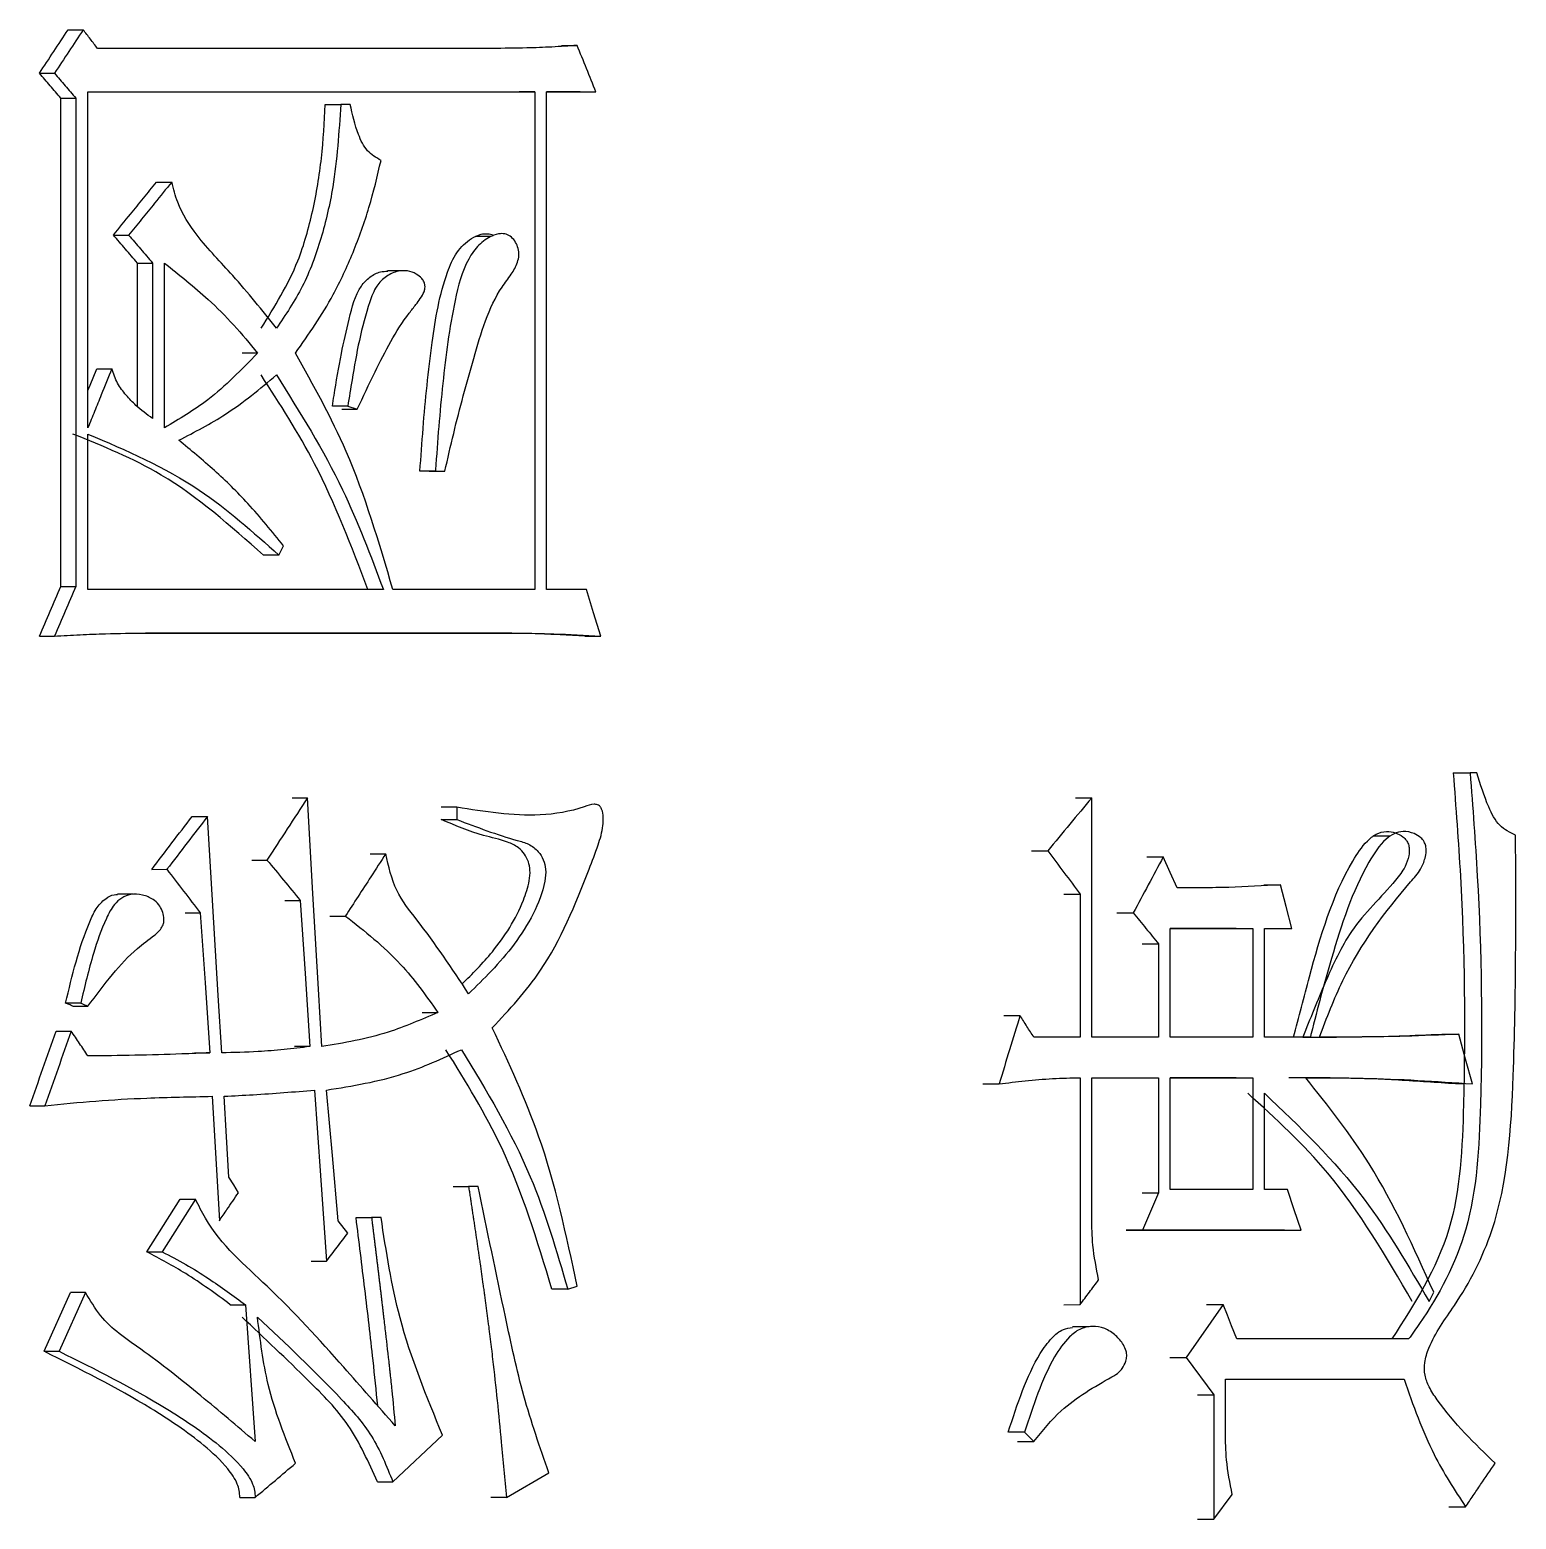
# Model space of a CAD drawing. Header units: millimetres. Extents: x 2180 to 4616, y 795 to 2518.
# Drawn here: x 3027.11 to 3032.28, y 1021.14 to 1026.32 of the extents above; entities that cross this region are included whole.
import ezdxf

# ---------------------------------------------------------------- set-up
doc = ezdxf.new("R2010")
doc.units = ezdxf.units.MM

msp = doc.modelspace()

# ---------------------------------------------------------------- linework, layer by layer
at = {"color": 7, "linetype": 'Continuous', "lineweight": 25}
for p, q in [((3027.2384, 1026.3245), (3027.2909, 1026.3245)), ((3028.714, 1026.2596), (3027.3409, 1026.2596)), ((3028.9546, 1026.2704), (3029.0093, 1026.2704)), ((3027.1385, 1026.1731), (3027.1909, 1026.1731)), ((3027.2134, 1026.0865), (3027.2659, 1026.0865)), ((3027.2134, 1024.3882), (3027.2134, 1026.0865)), ((3027.2659, 1026.0865), (3027.2659, 1024.3882)), ((3027.3076, 1026.1082), (3028.8618, 1026.1082)), ((3027.3076, 1024.9399), (3027.3076, 1026.1082)), ((3028.8618, 1026.1082), (3028.8072, 1026.1082)), ((3028.8618, 1026.1082), (3028.8618, 1024.3774)), ((3028.9028, 1026.1082), (3029.0748, 1026.1082)), ((3028.9028, 1024.3774), (3028.9028, 1026.1082)), ((3029.02, 1026.1082), (3028.9028, 1026.1082)), ((3029.02, 1026.1082), (3029.0748, 1026.1082)), ((3028.1331, 1026.0649), (3028.1868, 1026.0649)), ((3028.2198, 1026.0649), (3028.1868, 1026.0649)), ((3027.546, 1025.7948), (3027.5989, 1025.7948)), ((3027.3963, 1025.6106), (3027.4491, 1025.6106)), ((3028.7102, 1025.6058), (3028.6555, 1025.6057)), ((3027.4794, 1025.014), (3027.4794, 1025.5132)), ((3027.5322, 1025.5132), (3027.5322, 1024.9724)), ((3027.5738, 1024.94), (3027.5738, 1025.5132)), ((3028.4045, 1025.4864), (3028.3502, 1025.4864)), ((3028.2115, 1025.0157), (3028.1578, 1025.0157)), ((3028.2115, 1025.0156), (3028.2446, 1025.0048)), ((3027.3076, 1024.3774), (3027.3076, 1024.9183)), ((3028.5167, 1024.7885), (3028.4626, 1024.7885)), ((3028.4951, 1024.7885), (3028.5493, 1024.7885)), ((3028.5167, 1024.7885), (3028.5493, 1024.7885)), ((3027.9718, 1024.4964), (3027.9184, 1024.4964)), ((3027.9718, 1024.4964), (3027.9884, 1024.5289)), ((3027.2134, 1024.3882), (3027.2659, 1024.3882)), ((3028.3353, 1024.3774), (3027.3076, 1024.3774)), ((3028.8618, 1024.3774), (3028.3683, 1024.3774)), ((3029.0421, 1024.3774), (3028.9028, 1024.3774)), ((3028.7006, 1024.226), (3027.5072, 1024.226)), ((3027.5073, 1024.226), (3028.7551, 1024.226)), ((3028.7007, 1024.226), (3028.7551, 1024.226)), ((3027.1385, 1024.2151), (3027.1909, 1024.2151)), ((3029.0364, 1024.2152), (3029.0912, 1024.2152)), ((3032.0574, 1023.7392), (3032.1159, 1023.7392)), ((3032.1396, 1023.7392), (3032.1159, 1023.7392)), ((3028.0176, 1023.6527), (3028.0711, 1023.6527)), ((3030.7426, 1023.6527), (3030.7995, 1023.6527)), ((3030.7995, 1022.8197), (3030.7995, 1023.6527)), ((3028.5907, 1023.6202), (3028.5365, 1023.6202)), ((3028.5907, 1023.6202), (3028.5907, 1023.5771)), ((3027.6701, 1023.5877), (3027.7232, 1023.5877)), ((3028.5364, 1023.5772), (3028.5907, 1023.5772)), ((3031.8365, 1023.5188), (3031.778, 1023.5188)), ((3028.2897, 1023.458), (3028.3437, 1023.458)), ((3030.5899, 1023.4688), (3030.6466, 1023.4688)), ((3030.9911, 1023.4471), (3031.0483, 1023.4471)), ((3027.5292, 1023.4038), (3027.5821, 1023.4039)), ((3027.8771, 1023.4363), (3027.9304, 1023.4363)), ((3031.3985, 1023.3498), (3031.4561, 1023.3498)), ((3027.4637, 1023.3176), (3027.4105, 1023.3176)), ((3027.9928, 1023.2957), (3028.0463, 1023.2957)), ((3030.7593, 1023.3173), (3030.7593, 1022.8197)), ((3027.6453, 1023.2524), (3027.6983, 1023.2524)), ((3028.1495, 1023.2415), (3028.2033, 1023.2415)), ((3030.887, 1023.2524), (3030.944, 1023.2524)), ((3031.0723, 1022.8197), (3031.0723, 1023.1983)), ((3031.0723, 1023.1983), (3031.3603, 1023.1983)), ((3031.3025, 1023.1983), (3031.0723, 1023.1983)), ((3031.3028, 1023.1983), (3031.3603, 1023.1983)), ((3031.3603, 1023.1983), (3031.3603, 1022.8197)), ((3031.4003, 1023.1983), (3031.496, 1023.1983)), ((3031.4003, 1022.8197), (3031.4003, 1023.1983)), ((3031.4383, 1023.1983), (3031.496, 1023.1983)), ((3030.9751, 1023.1443), (3031.0322, 1023.1443)), ((3031.0322, 1023.1443), (3031.0322, 1022.8197)), ((3027.2826, 1022.9387), (3027.23, 1022.9387)), ((3027.2551, 1022.9279), (3027.3077, 1022.9279)), ((3028.4708, 1022.9063), (3028.5248, 1022.9063)), ((3030.4934, 1022.8955), (3030.5499, 1022.8955)), ((3027.1968, 1022.8413), (3027.2493, 1022.8413)), ((3032.0179, 1022.8306), (3032.0763, 1022.8306)), ((3028.0794, 1022.7873), (3028.0258, 1022.7873)), ((3030.7593, 1022.8197), (3030.5983, 1022.8197)), ((3031.0322, 1022.8197), (3030.7995, 1022.8197)), ((3031.3603, 1022.8197), (3031.0723, 1022.8197)), ((3031.5598, 1022.8197), (3031.4003, 1022.8197)), ((3027.6784, 1022.7656), (3027.7315, 1022.7656)), ((3030.7593, 1022.6791), (3030.7593, 1021.8895)), ((3030.7995, 1022.6791), (3031.0322, 1022.6791)), ((3030.7995, 1022.1923), (3030.7995, 1022.6791)), ((3030.9751, 1022.6791), (3031.0322, 1022.6791)), ((3031.0322, 1022.6791), (3031.0322, 1022.2789)), ((3031.0723, 1022.2897), (3031.0723, 1022.6791)), ((3031.0723, 1022.6791), (3031.3603, 1022.6791)), ((3031.3025, 1022.6791), (3031.0723, 1022.6791)), ((3031.3028, 1022.6791), (3031.3603, 1022.6791)), ((3031.3603, 1022.6791), (3031.3603, 1022.2897)), ((3030.4209, 1022.6575), (3030.4774, 1022.6575)), ((3031.4003, 1022.2897), (3031.4003, 1022.6249)), ((3032.092, 1022.6575), (3032.0653, 1022.6575)), ((3027.1052, 1022.5817), (3027.1576, 1022.5817)), ((3027.5126, 1022.0733), (3027.6284, 1022.2568)), ((3027.6815, 1022.2568), (3027.5655, 1022.0733)), ((3027.6284, 1022.2568), (3027.6815, 1022.2568)), ((3028.5776, 1022.3005), (3028.6318, 1022.3005)), ((3028.6646, 1022.3005), (3028.6318, 1022.3005)), ((3031.3603, 1022.2897), (3031.0723, 1022.2897)), ((3031.4801, 1022.2897), (3031.4003, 1022.2897)), ((3028.2116, 1022.1382), (3028.1785, 1022.1815)), ((3028.2403, 1022.1923), (3028.2941, 1022.1923)), ((3028.3271, 1022.1923), (3028.2941, 1022.1923)), ((3031.4699, 1022.1491), (3030.9188, 1022.1491)), ((3030.919, 1022.1491), (3030.9761, 1022.1491)), ((3030.9761, 1022.1491), (3031.5279, 1022.1491)), ((3031.4702, 1022.1491), (3031.5279, 1022.1491)), ((3027.5126, 1022.0733), (3027.5655, 1022.0733)), ((3028.0836, 1022.0409), (3028.1372, 1022.0409)), ((3028.9765, 1021.9435), (3028.9218, 1021.9435)), ((3028.9765, 1021.9435), (3029.0093, 1021.9543)), ((3027.1552, 1021.7272), (3027.2465, 1021.9322)), ((3027.2991, 1021.9322), (3027.2076, 1021.7272)), ((3027.2991, 1021.9322), (3027.2465, 1021.9322)), ((3027.8026, 1021.8894), (3027.8559, 1021.8894)), ((3027.8559, 1021.8894), (3027.889, 1021.4137)), ((3030.7024, 1021.8894), (3030.7593, 1021.8895)), ((3031.2564, 1021.8895), (3031.1284, 1021.7056)), ((3031.199, 1021.8895), (3031.2564, 1021.8895)), ((3030.7898, 1021.8127), (3030.7326, 1021.8127)), ((3031.9019, 1021.7705), (3031.3044, 1021.7705)), ((3027.1552, 1021.7272), (3027.2076, 1021.7272)), ((3031.0711, 1021.7056), (3031.1284, 1021.7056)), ((3031.1284, 1021.7056), (3031.2245, 1021.5758)), ((3031.2644, 1021.6298), (3031.886, 1021.6298)), ((3031.2644, 1021.4459), (3031.2644, 1021.6298)), ((3031.2644, 1021.6298), (3031.8274, 1021.6298)), ((3031.8275, 1021.6298), (3031.886, 1021.6298)), ((3031.1671, 1021.5758), (3031.2245, 1021.5758)), ((3031.2245, 1021.5758), (3031.2245, 1021.1431)), ((3028.3683, 1021.2728), (3028.5413, 1021.4351)), ((3030.5661, 1021.4459), (3030.5095, 1021.4459)), ((3030.5661, 1021.4459), (3030.5983, 1021.4135)), ((3030.5415, 1021.4135), (3030.5983, 1021.4135)), ((3028.7633, 1021.2188), (3028.9104, 1021.3049)), ((3027.8357, 1021.2188), (3027.889, 1021.2188)), ((3028.7633, 1021.2188), (3028.7089, 1021.2188)), ((3031.2245, 1021.1431), (3031.2884, 1021.2296)), ((3032.0416, 1021.1863), (3032.1001, 1021.1863))]:
    msp.add_line(p, q, dxfattribs=at)
at = {"color": 7, "linetype": 'Continuous', "lineweight": 25, "flags": 128}
for points in [[(3028.714, 1026.2596), (3028.6868, 1026.2596), (3028.6597, 1026.2596)], [(3027.4794, 1025.5132), (3027.5058, 1025.5132), (3027.5322, 1025.5132)], [(3027.8973, 1025.1996), (3027.8826, 1025.1996), (3027.868, 1025.1996), (3027.8439, 1025.1996)], [(3027.3076, 1025.0698), (3027.3151, 1025.0883), (3027.3382, 1025.1454)], [(3027.3382, 1025.1454), (3027.3645, 1025.1454), (3027.3909, 1025.1454)], [(3028.1908, 1025.0048), (3028.213, 1025.0048), (3028.2288, 1025.0048), (3028.2446, 1025.0048)], [(3029.0912, 1024.2152), (3029.0666, 1024.2963), (3029.0421, 1024.3774)], [(3028.1207, 1022.7873), (3028.1093, 1022.9868), (3028.0902, 1023.3197), (3028.0711, 1023.6527)], [(3027.773, 1022.7656), (3027.7609, 1022.9651), (3027.7421, 1023.2764), (3027.7232, 1023.5877)], [(3031.0964, 1023.339), (3031.0723, 1023.3931), (3031.0483, 1023.4471)], [(3031.496, 1023.1983), (3031.4761, 1023.2741), (3031.4561, 1023.3498)], [(3028.0463, 1023.2957), (3028.0628, 1023.0415), (3028.0794, 1022.7873)], [(3030.7024, 1023.3173), (3030.7307, 1023.3173), (3030.7593, 1023.3173)], [(3027.6983, 1023.2524), (3027.7149, 1023.009), (3027.7315, 1022.7656)], [(3032.1238, 1022.6575), (3032.1, 1022.744), (3032.0763, 1022.8306)], [(3027.7398, 1022.6142), (3027.7523, 1022.3978), (3027.7647, 1022.1815)], [(3027.7979, 1022.3329), (3027.7896, 1022.4736), (3027.7813, 1022.6142)], [(3028.0959, 1022.6358), (3028.1166, 1022.3384), (3028.1372, 1022.0409)], [(3028.1785, 1022.1815), (3028.1579, 1022.4087), (3028.1372, 1022.6358)], [(3027.831, 1022.2789), (3027.8145, 1022.3059), (3027.7979, 1022.3329)], [(3030.9751, 1022.2789), (3030.9892, 1022.2789), (3031.0035, 1022.2789), (3031.0322, 1022.2789)], [(3031.5279, 1022.1491), (3031.504, 1022.2194), (3031.4801, 1022.2897)], [(3031.3044, 1021.7705), (3031.2863, 1021.8153), (3031.2714, 1021.8524), (3031.2564, 1021.8895)], [(3031.9732, 1021.9003), (3031.9811, 1021.9165), (3031.9891, 1021.9327)], [(3028.3144, 1021.2728), (3028.328, 1021.2728), (3028.3416, 1021.2728), (3028.3683, 1021.2728)], [(3031.1671, 1021.1431), (3031.1812, 1021.1431), (3031.1956, 1021.1431), (3031.2245, 1021.1431)]]:
    msp.add_lwpolyline(points, dxfattribs=at)
at = {"color": 7, "linetype": 'Continuous', "lineweight": 25}
for points, knots in [([(3027.1385, 1026.1731), (3027.1552, 1026.1983), (3027.1885, 1026.2488), (3027.2217, 1026.2993), (3027.2384, 1026.3245)], [0, 0, 0, 0, 0.5, 1, 1, 1, 1]), ([(3027.2909, 1026.3245), (3027.2743, 1026.2993), (3027.2409, 1026.2488), (3027.2076, 1026.1983), (3027.1909, 1026.1731)], [0, 0, 0, 0, 0.499999, 1, 1, 1, 1]), ([(3027.3409, 1026.2596), (3027.3326, 1026.2704), (3027.3159, 1026.2921), (3027.2993, 1026.3137), (3027.2909, 1026.3245)], [0, 0, 0, 0, 0.499999, 1, 1, 1, 1]), ([(3029.0093, 1026.2704), (3028.9801, 1026.2683), (3028.9218, 1026.264), (3028.8233, 1026.2606), (3028.754, 1026.26), (3028.714, 1026.2596)], [0, 0, 0, 0, 0.297192, 0.594407, 1, 1, 1, 1]), ([(3029.0748, 1026.1082), (3029.0639, 1026.1352), (3029.0421, 1026.1893), (3029.0202, 1026.2434), (3029.0093, 1026.2704)], [0, 0, 0, 0, 0.499999, 1, 1, 1, 1]), ([(3027.2134, 1026.0865), (3027.2009, 1026.101), (3027.176, 1026.1298), (3027.151, 1026.1587), (3027.1385, 1026.1731)], [0, 0, 0, 0, 0.5, 1, 1, 1, 1]), ([(3027.1909, 1026.1731), (3027.2034, 1026.1587), (3027.2284, 1026.1298), (3027.2534, 1026.101), (3027.2659, 1026.0865)], [0, 0, 0, 0, 0.499996, 1, 1, 1, 1]), ([(3027.91, 1025.286), (3027.9571, 1025.3615), (3028.0354, 1025.4871), (3028.0924, 1025.6953), (3028.1234, 1025.8781), (3028.1298, 1026.0026), (3028.1331, 1026.0649)], [0, 0, 0, 0, 0.333423, 0.554109, 0.77666, 1, 1, 1, 1]), ([(3028.1868, 1026.0649), (3028.1807, 1025.9686), (3028.1707, 1025.8104), (3028.1215, 1025.5981), (3028.0593, 1025.4285), (3027.9952, 1025.3332), (3027.9634, 1025.286)], [0, 0, 0, 0, 0.344394, 0.565966, 0.784996, 1, 1, 1, 1]), ([(3028.3271, 1025.8702), (3028.3103, 1025.8799), (3028.276, 1025.8996), (3028.2406, 1025.9727), (3028.2278, 1026.0297), (3028.2198, 1026.0649)], [0, 0, 0, 0, 0.267237, 0.548075, 1, 1, 1, 1]), ([(3028.0296, 1025.1995), (3028.0757, 1025.2656), (3028.1519, 1025.375), (3028.2318, 1025.5497), (3028.2884, 1025.7058), (3028.3142, 1025.8153), (3028.3271, 1025.8702)], [0, 0, 0, 0, 0.334937, 0.554746, 0.776585, 1, 1, 1, 1]), ([(3027.3963, 1025.6106), (3027.4161, 1025.6349), (3027.4509, 1025.6777), (3027.5008, 1025.7391), (3027.5309, 1025.7761), (3027.5459, 1025.7946)], [0, 0, 0, 0, 0.396447, 0.698224, 1, 1, 1, 1]), ([(3027.5988, 1025.7946), (3027.5791, 1025.7703), (3027.5442, 1025.7275), (3027.4943, 1025.6661), (3027.4642, 1025.6291), (3027.4491, 1025.6106)], [0, 0, 0, 0, 0.3962, 0.6981, 1, 1, 1, 1]), ([(3027.9634, 1025.286), (3027.9137, 1025.3484), (3027.8245, 1025.4601), (3027.6962, 1025.5901), (3027.6229, 1025.7028), (3027.6051, 1025.771), (3027.599, 1025.7946)], [0, 0, 0, 0, 0.381447, 0.683524, 0.890528, 1, 1, 1, 1]), ([(3027.4794, 1025.5132), (3027.4655, 1025.5294), (3027.4379, 1025.5619), (3027.4102, 1025.5944), (3027.3963, 1025.6106)], [0, 0, 0, 0, 0.499999, 1, 1, 1, 1]), ([(3027.4491, 1025.6106), (3027.463, 1025.5944), (3027.4907, 1025.5619), (3027.5184, 1025.5295), (3027.5322, 1025.5132)], [0, 0, 0, 0, 0.499998, 1, 1, 1, 1]), ([(3028.4625, 1024.7885), (3028.466, 1024.8384), (3028.4764, 1024.9882), (3028.4997, 1025.2208), (3028.5347, 1025.4288), (3028.5872, 1025.5524), (3028.6318, 1025.5949), (3028.6708, 1025.6138), (3028.6965, 1025.6161), (3028.7117, 1025.6133), (3028.7173, 1025.6087), (3028.7177, 1025.6084)], [0, 0, 0, 0, 0.157448, 0.472478, 0.737753, 0.819135, 0.901513, 0.945418, 0.974425, 0.998143, 1, 1, 1, 1]), ([(3028.5493, 1024.7885), (3028.5593, 1024.8327), (3028.5892, 1024.9651), (3028.6482, 1025.1803), (3028.7065, 1025.3773), (3028.7791, 1025.471), (3028.8009, 1025.5074), (3028.8078, 1025.5395), (3028.8052, 1025.5639), (3028.7961, 1025.5861), (3028.7815, 1025.6038), (3028.7628, 1025.6144), (3028.7388, 1025.6165), (3028.7053, 1025.6061), (3028.6652, 1025.5777), (3028.6135, 1025.5048), (3028.5714, 1025.3377), (3028.5393, 1025.0919), (3028.5233, 1024.8923), (3028.5168, 1024.7902), (3028.5167, 1024.7885)], [0, 0, 0, 0, 0.07376, 0.221291, 0.369161, 0.400761, 0.427212, 0.440277, 0.453391, 0.466052, 0.479506, 0.492813, 0.505075, 0.525102, 0.558597, 0.593335, 0.676611, 0.83455, 0.997228, 1, 1, 1, 1]), ([(3027.5738, 1025.5132), (3027.6252, 1025.472), (3027.7087, 1025.4051), (3027.8163, 1025.2991), (3027.8702, 1025.2328), (3027.8973, 1025.1996)], [0, 0, 0, 0, 0.443463, 0.720804, 1, 1, 1, 1]), ([(3028.1578, 1025.0156), (3028.1597, 1025.0278), (3028.1696, 1025.0887), (3028.1859, 1025.191), (3028.2164, 1025.3172), (3028.2402, 1025.417), (3028.2874, 1025.4661), (3028.3201, 1025.4834), (3028.3418, 1025.4845), (3028.3503, 1025.4849)], [0, 0, 0, 0, 0.066436, 0.332221, 0.554773, 0.778299, 0.862629, 0.946565, 1, 1, 1, 1]), ([(3028.2446, 1025.0048), (3028.2649, 1025.0481), (3028.3192, 1025.1635), (3028.3844, 1025.2893), (3028.4461, 1025.3654), (3028.4644, 1025.3893), (3028.4756, 1025.4081), (3028.4804, 1025.4246), (3028.4805, 1025.4362), (3028.4768, 1025.4481), (3028.467, 1025.4624), (3028.4477, 1025.4775), (3028.4196, 1025.4877), (3028.3832, 1025.4857), (3028.3447, 1025.4693), (3028.3076, 1025.4325), (3028.262, 1025.3102), (3028.2358, 1025.1685), (3028.2163, 1025.0461), (3028.2115, 1025.0157)], [0, 0, 0, 0, 0.125302, 0.334347, 0.369116, 0.392006, 0.415961, 0.426676, 0.435655, 0.44463, 0.458341, 0.481396, 0.513091, 0.54477, 0.589295, 0.633614, 0.685428, 0.92175, 1, 1, 1, 1]), ([(3027.8973, 1025.1996), (3027.8416, 1025.142), (3027.7428, 1025.0397), (3027.6252, 1024.9703), (3027.5738, 1024.94)], [0, 0, 0, 0, 0.563044, 1, 1, 1, 1]), ([(3028.3683, 1024.3774), (3028.3203, 1024.541), (3028.2351, 1024.8314), (3028.0921, 1025.0876), (3028.0296, 1025.1995)], [0, 0, 0, 0, 0.5633289, 1, 1, 1, 1]), ([(3027.3909, 1025.1454), (3027.3785, 1025.115), (3027.3585, 1025.0656), (3027.3308, 1024.9971), (3027.3153, 1024.959), (3027.3076, 1024.9399)], [0, 0, 0, 0, 0.443636, 0.721817, 1, 1, 1, 1]), ([(3027.5322, 1024.9724), (3027.5124, 1024.9867), (3027.4797, 1025.0104), (3027.44, 1025.0531), (3027.408, 1025.0937), (3027.3966, 1025.1281), (3027.3909, 1025.1454)], [0, 0, 0, 0, 0.333513, 0.552424, 0.773916, 1, 1, 1, 1]), ([(3027.6236, 1024.8966), (3027.6788, 1024.9251), (3027.7662, 1024.9702), (3027.8773, 1025.0516), (3027.9347, 1025.0997), (3027.9635, 1025.1238)], [0, 0, 0, 0, 0.459963, 0.729487, 1, 1, 1, 1]), ([(3028.2814, 1024.3774), (3028.2246, 1024.5269), (3028.1239, 1024.792), (3027.975, 1025.023), (3027.9101, 1025.1238)], [0, 0, 0, 0, 0.563635, 1, 1, 1, 1]), ([(3027.9635, 1025.1238), (3028.0449, 1024.9938), (3028.1911, 1024.7603), (3028.291, 1024.4951), (3028.3353, 1024.3774)], [0, 0, 0, 0, 0.556376, 1, 1, 1, 1]), ([(3027.9184, 1024.4964), (3027.8038, 1024.5983), (3027.6008, 1024.7788), (3027.3599, 1024.876), (3027.255, 1024.9183)], [0, 0, 0, 0, 0.564694, 1, 1, 1, 1]), ([(3027.3076, 1024.9183), (3027.4406, 1024.8613), (3027.6803, 1024.7585), (3027.882, 1024.5771), (3027.9718, 1024.4964)], [0, 0, 0, 0, 0.555128, 1, 1, 1, 1]), ([(3027.9884, 1024.5289), (3027.9479, 1024.579), (3027.8724, 1024.6724), (3027.7486, 1024.7932), (3027.6654, 1024.8621), (3027.6236, 1024.8966)], [0, 0, 0, 0, 0.366086, 0.682145, 1, 1, 1, 1]), ([(3027.1385, 1024.2151), (3027.151, 1024.244), (3027.176, 1024.3017), (3027.2009, 1024.3594), (3027.2134, 1024.3882)], [0, 0, 0, 0, 0.499998, 1, 1, 1, 1]), ([(3027.2659, 1024.3882), (3027.2534, 1024.3594), (3027.2284, 1024.3017), (3027.2034, 1024.244), (3027.1909, 1024.2151)], [0, 0, 0, 0, 0.499999, 1, 1, 1, 1]), ([(3027.1909, 1024.2151), (3027.2206, 1024.2169), (3027.28, 1024.2204), (3027.3855, 1024.2244), (3027.4612, 1024.2254), (3027.5073, 1024.226)], [0, 0, 0, 0, 0.281466, 0.562942, 1, 1, 1, 1]), ([(3029.0363, 1024.2152), (3029.0076, 1024.2168), (3028.9502, 1024.2201), (3028.8384, 1024.2247), (3028.7551, 1024.2255), (3028.7006, 1024.226)], [0, 0, 0, 0, 0.256951, 0.513908, 1, 1, 1, 1]), ([(3028.7551, 1024.226), (3028.7839, 1024.2258), (3028.8415, 1024.2253), (3028.9536, 1024.2228), (3029.0368, 1024.2182), (3029.0912, 1024.2152)], [0, 0, 0, 0, 0.256617, 0.51324, 1, 1, 1, 1]), ([(3032.0571, 1023.7392), (3032.0662, 1023.6194), (3032.0953, 1023.2356), (3032.1015, 1022.7106), (3032.0753, 1022.1303), (3031.9216, 1021.8915), (3031.8435, 1021.7703)], [0, 0, 0, 0, 0.176057, 0.564128, 0.778612, 1, 1, 1, 1]), ([(3032.1159, 1023.7392), (3032.125, 1023.6195), (3032.154, 1023.2359), (3032.1615, 1022.7083), (3032.1332, 1022.159), (3031.9967, 1021.9008), (3031.9149, 1021.788), (3031.9021, 1021.7703)], [0, 0, 0, 0, 0.1759592, 0.5638001, 0.7780246, 0.9650465, 1, 1, 1, 1]), ([(3032.2741, 1023.5229), (3032.2546, 1023.5322), (3032.2145, 1023.5512), (3032.1715, 1023.6347), (3032.1518, 1023.6994), (3032.1396, 1023.7392)], [0, 0, 0, 0, 0.266463, 0.547608, 1, 1, 1, 1]), ([(3028.0711, 1023.6527), (3028.0477, 1023.6166), (3028.0008, 1023.5445), (3027.9539, 1023.4724), (3027.9304, 1023.4363)], [0, 0, 0, 0, 0.5, 1, 1, 1, 1]), ([(3030.7995, 1023.6527), (3030.774, 1023.622), (3030.7231, 1023.5607), (3030.6721, 1023.4994), (3030.6466, 1023.4688)], [0, 0, 0, 0, 0.5, 1, 1, 1, 1]), ([(3028.714, 1022.8521), (3028.7733, 1022.9158), (3028.9175, 1023.0702), (3029.0149, 1023.31), (3029.0807, 1023.4811), (3029.0986, 1023.5404), (3029.1007, 1023.5804), (3029.099, 1023.6011), (3029.0938, 1023.6164), (3029.0879, 1023.6248), (3029.0789, 1023.6297), (3029.0605, 1023.6312), (3028.9957, 1023.6062), (3028.836, 1023.5799), (3028.6874, 1023.6043), (3028.5907, 1023.6202)], [0, 0, 0, 0, 0.1864304, 0.4525533, 0.5137397, 0.5595487, 0.5749405, 0.5926781, 0.5999529, 0.607307, 0.6136534, 0.6226215, 0.6500428, 0.7720989, 1, 1, 1, 1]), ([(3027.5292, 1023.4038), (3027.5527, 1023.4345), (3027.5997, 1023.4958), (3027.6467, 1023.5571), (3027.6701, 1023.5877)], [0, 0, 0, 0, 0.5, 1, 1, 1, 1]), ([(3027.7232, 1023.5877), (3027.6997, 1023.5571), (3027.6527, 1023.4958), (3027.6056, 1023.4345), (3027.5821, 1023.4039)], [0, 0, 0, 0, 0.5, 1, 1, 1, 1]), ([(3028.6086, 1023.0043), (3028.6448, 1023.0406), (3028.7285, 1023.1241), (3028.8084, 1023.2493), (3028.842, 1023.3523), (3028.847, 1023.3988), (3028.841, 1023.4312), (3028.8266, 1023.4581), (3028.8026, 1023.4835), (3028.7535, 1023.5061), (3028.6609, 1023.5244), (3028.5851, 1023.5566), (3028.5365, 1023.5772)], [0, 0, 0, 0, 0.182177, 0.420043, 0.497442, 0.536964, 0.569768, 0.602515, 0.638391, 0.691417, 0.802387, 1, 1, 1, 1]), ([(3028.5908, 1023.5772), (3028.6603, 1023.5507), (3028.7427, 1023.5193), (3028.8409, 1023.4938), (3028.8727, 1023.4697), (3028.8932, 1023.4383), (3028.9021, 1023.402), (3028.8947, 1023.3351), (3028.8422, 1023.204), (3028.7423, 1023.0788), (3028.6585, 1022.9972), (3028.6318, 1022.9712)], [0, 0, 0, 0, 0.266852, 0.315952, 0.365722, 0.40082, 0.436128, 0.478331, 0.60435, 0.873952, 1, 1, 1, 1]), ([(3031.5017, 1022.8197), (3031.5198, 1022.8897), (3031.5743, 1023.1002), (3031.6455, 1023.3428), (3031.7467, 1023.4938), (3031.7883, 1023.5287), (3031.8234, 1023.5378), (3031.8554, 1023.5322), (3031.8789, 1023.5207), (3031.894, 1023.5062), (3031.9019, 1023.4914), (3031.9052, 1023.4727), (3031.9026, 1023.4454), (3031.8884, 1023.4059), (3031.8198, 1023.3179), (3031.7022, 1023.2112), (3031.6099, 1023.0096), (3031.5591, 1022.8833), (3031.5336, 1022.8197)], [0, 0, 0, 0, 0.123802, 0.372539, 0.424822, 0.44993, 0.475305, 0.497162, 0.516131, 0.527231, 0.536277, 0.545322, 0.558814, 0.581819, 0.616602, 0.762394, 0.880401, 1, 1, 1, 1]), ([(3031.5917, 1022.8197), (3031.6171, 1022.8867), (3031.6942, 1023.0899), (3031.8308, 1023.2724), (3031.9425, 1023.3977), (3031.9587, 1023.4368), (3031.9637, 1023.465), (3031.9623, 1023.485), (3031.9559, 1023.5016), (3031.9423, 1023.5173), (3031.9176, 1023.5314), (3031.8851, 1023.538), (3031.8508, 1023.53), (3031.8067, 1023.4975), (3031.7163, 1023.3611), (3031.64, 1023.1245), (3031.5838, 1022.9162), (3031.5609, 1022.8241), (3031.5598, 1022.8197)], [0, 0, 0, 0, 0.124011, 0.376469, 0.411268, 0.435219, 0.449017, 0.459493, 0.468415, 0.479424, 0.497392, 0.52431, 0.5464, 0.568413, 0.629489, 0.83774, 0.992414, 1, 1, 1, 1]), ([(3032.203, 1021.3378), (3032.1318, 1021.4065), (3032.0486, 1021.487), (3031.9739, 1021.5988), (3031.9568, 1021.6431), (3031.956, 1021.6915), (3031.9845, 1021.7802), (3032.0869, 1021.9135), (3032.241, 1022.2094), (3032.2769, 1022.7876), (3032.2752, 1023.2455), (3032.2741, 1023.5229)], [0, 0, 0, 0, 0.138481, 0.162101, 0.180201, 0.198515, 0.22064, 0.297298, 0.425038, 0.651637, 1, 1, 1, 1]), ([(3028.3436, 1023.458), (3028.3263, 1023.4313), (3028.2943, 1023.3819), (3028.2475, 1023.3097), (3028.218, 1023.2643), (3028.2033, 1023.2416)], [0, 0, 0, 0, 0.36988, 0.68494, 1, 1, 1, 1]), ([(3028.6318, 1022.9712), (3028.5739, 1023.0584), (3028.4933, 1023.1798), (3028.3728, 1023.3263), (3028.3535, 1023.4138), (3028.3437, 1023.458)], [0, 0, 0, 0, 0.557182, 0.776269, 1, 1, 1, 1]), ([(3030.6466, 1023.4688), (3030.6654, 1023.4435), (3030.703, 1023.3931), (3030.7405, 1023.3426), (3030.7593, 1023.3173)], [0, 0, 0, 0, 0.499999, 1, 1, 1, 1]), ([(3031.0483, 1023.4471), (3031.0309, 1023.4147), (3030.9962, 1023.3498), (3030.9614, 1023.2849), (3030.944, 1023.2524)], [0, 0, 0, 0, 0.499999, 1, 1, 1, 1]), ([(3027.5821, 1023.4039), (3027.6015, 1023.3786), (3027.6403, 1023.3281), (3027.679, 1023.2776), (3027.6983, 1023.2524)], [0, 0, 0, 0, 0.4999977, 1, 1, 1, 1]), ([(3027.9304, 1023.4363), (3027.9498, 1023.4129), (3027.9884, 1023.366), (3028.027, 1023.3191), (3028.0463, 1023.2957)], [0, 0, 0, 0, 0.499998, 1, 1, 1, 1]), ([(3031.4561, 1023.3498), (3031.3963, 1023.3463), (3031.3065, 1023.3412), (3031.1864, 1023.3395), (3031.1264, 1023.3391), (3031.0964, 1023.339)], [0, 0, 0, 0, 0.500395, 0.750186, 1, 1, 1, 1]), ([(3027.23, 1022.9387), (3027.2413, 1022.9868), (3027.2639, 1023.0831), (3027.3004, 1023.1921), (3027.3341, 1023.268), (3027.3642, 1023.3008), (3027.392, 1023.3162), (3027.4066, 1023.3162), (3027.4106, 1023.3162)], [0, 0, 0, 0, 0.3280113, 0.6568428, 0.7710489, 0.8870947, 0.9692505, 1, 1, 1, 1]), ([(3027.3076, 1022.9279), (3027.3357, 1022.9652), (3027.3892, 1023.0362), (3027.4657, 1023.1219), (3027.529, 1023.1657), (3027.5627, 1023.1948), (3027.5722, 1023.2189), (3027.5723, 1023.2391), (3027.5663, 1023.2606), (3027.5537, 1023.2827), (3027.5308, 1023.3033), (3027.497, 1023.3165), (3027.4585, 1023.3202), (3027.4244, 1023.3058), (3027.3937, 1023.2782), (3027.3598, 1023.2117), (3027.3198, 1023.0973), (3027.2962, 1022.9966), (3027.2826, 1022.9387)], [0, 0, 0, 0, 0.140265, 0.267253, 0.34565, 0.385196, 0.401729, 0.418248, 0.440927, 0.464428, 0.491888, 0.53456, 0.581082, 0.616632, 0.65201, 0.706896, 0.831302, 1, 1, 1, 1]), ([(3028.2033, 1023.2415), (3028.2701, 1023.1891), (3028.3904, 1023.0946), (3028.4834, 1022.9643), (3028.5248, 1022.9063)], [0, 0, 0, 0, 0.554889, 1, 1, 1, 1]), ([(3030.944, 1023.2524), (3030.9587, 1023.2344), (3030.9881, 1023.1983), (3031.0175, 1023.1623), (3031.0322, 1023.1443)], [0, 0, 0, 0, 0.499998, 1, 1, 1, 1]), ([(3027.2551, 1022.9279), (3027.2529, 1022.9288), (3027.2486, 1022.9307), (3027.2402, 1022.9343), (3027.2341, 1022.937), (3027.23, 1022.9387)], [0, 0, 0, 0, 0.259206, 0.518413, 1, 1, 1, 1]), ([(3027.2826, 1022.9387), (3027.2847, 1022.9378), (3027.29, 1022.9355), (3027.2984, 1022.9319), (3027.3045, 1022.9292), (3027.3076, 1022.9279)], [0, 0, 0, 0, 0.25891, 0.629455, 1, 1, 1, 1]), ([(3028.5248, 1022.9063), (3028.4676, 1022.8813), (3028.3737, 1022.8403), (3028.2371, 1022.8062), (3028.1596, 1022.7936), (3028.1207, 1022.7873)], [0, 0, 0, 0, 0.438459, 0.718604, 1, 1, 1, 1]), ([(3030.5499, 1022.8955), (3030.5379, 1022.8558), (3030.5137, 1022.7765), (3030.4895, 1022.6971), (3030.4774, 1022.6575)], [0, 0, 0, 0, 0.499999, 1, 1, 1, 1]), ([(3030.5983, 1022.8197), (3030.5902, 1022.8324), (3030.5741, 1022.8576), (3030.558, 1022.8828), (3030.5499, 1022.8955)], [0, 0, 0, 0, 0.500001, 1, 1, 1, 1]), ([(3027.1052, 1022.5817), (3027.1205, 1022.625), (3027.151, 1022.7115), (3027.1815, 1022.7981), (3027.1968, 1022.8413)], [0, 0, 0, 0, 0.500001, 1, 1, 1, 1]), ([(3027.2493, 1022.8413), (3027.234, 1022.7981), (3027.2034, 1022.7115), (3027.1729, 1022.625), (3027.1576, 1022.5817)], [0, 0, 0, 0, 0.5, 1, 1, 1, 1]), ([(3027.3076, 1022.7548), (3027.2979, 1022.7692), (3027.2784, 1022.7981), (3027.259, 1022.8269), (3027.2493, 1022.8413)], [0, 0, 0, 0, 0.4999992, 1, 1, 1, 1]), ([(3029.0093, 1021.9543), (3028.9717, 1022.1316), (3028.905, 1022.4461), (3028.772, 1022.7287), (3028.7139, 1022.8521)], [0, 0, 0, 0, 0.563398, 1, 1, 1, 1]), ([(3031.5336, 1022.8197), (3031.5961, 1022.8201), (3031.7082, 1022.8207), (3031.8695, 1022.8237), (3031.9682, 1022.8283), (3032.0175, 1022.8306)], [0, 0, 0, 0, 0.386613, 0.693273, 1, 1, 1, 1]), ([(3032.0763, 1022.8306), (3032.0141, 1022.8278), (3031.9024, 1022.8229), (3031.7408, 1022.8204), (3031.6414, 1022.82), (3031.5917, 1022.8197)], [0, 0, 0, 0, 0.386127, 0.69305, 1, 1, 1, 1]), ([(3028.0794, 1022.7873), (3028.0495, 1022.7837), (3027.9897, 1022.7766), (3027.8876, 1022.7681), (3027.8152, 1022.7666), (3027.773, 1022.7656)], [0, 0, 0, 0, 0.293913, 0.587864, 1, 1, 1, 1]), ([(3028.1372, 1022.6359), (3028.2274, 1022.6504), (3028.3888, 1022.6766), (3028.5402, 1022.7459), (3028.6071, 1022.7765)], [0, 0, 0, 0, 0.558486, 1, 1, 1, 1]), ([(3028.9218, 1021.9435), (3028.8706, 1022.1118), (3028.7799, 1022.4103), (3028.6218, 1022.6653), (3028.5528, 1022.7765)], [0, 0, 0, 0, 0.563939, 1, 1, 1, 1]), ([(3028.6071, 1022.7765), (3028.6938, 1022.6334), (3028.85, 1022.3759), (3028.9376, 1022.0765), (3028.9765, 1021.9435)], [0, 0, 0, 0, 0.555779, 1, 1, 1, 1]), ([(3027.7315, 1022.7656), (3027.699, 1022.7642), (3027.6123, 1022.7606), (3027.471, 1022.7563), (3027.3621, 1022.7553), (3027.3076, 1022.7548)], [0, 0, 0, 0, 0.230465, 0.615194, 1, 1, 1, 1]), ([(3030.4774, 1022.6575), (3030.5076, 1022.6612), (3030.5695, 1022.6688), (3030.6635, 1022.677), (3030.7273, 1022.6784), (3030.7593, 1022.6791)], [0, 0, 0, 0, 0.321619, 0.660532, 1, 1, 1, 1]), ([(3032.065, 1022.6575), (3031.9989, 1022.6621), (3031.8697, 1022.6712), (3031.6766, 1022.6783), (3031.5494, 1022.6789), (3031.4858, 1022.6791)], [0, 0, 0, 0, 0.343426, 0.671619, 1, 1, 1, 1]), ([(3031.5438, 1022.6791), (3031.6104, 1022.6788), (3031.7406, 1022.6783), (3031.934, 1022.6708), (3032.0605, 1022.6619), (3032.1238, 1022.6575)], [0, 0, 0, 0, 0.34298, 0.671401, 1, 1, 1, 1]), ([(3031.9891, 1021.9327), (3031.9202, 1022.0868), (3031.7982, 1022.3598), (3031.621, 1022.5822), (3031.5438, 1022.679)], [0, 0, 0, 0, 0.5644875, 1, 1, 1, 1]), ([(3027.1576, 1022.5817), (3027.2166, 1022.5875), (3027.3348, 1022.5991), (3027.529, 1022.6099), (3027.6639, 1022.6126), (3027.7398, 1022.6142)], [0, 0, 0, 0, 0.304303, 0.608646, 1, 1, 1, 1]), ([(3027.7813, 1022.6142), (3027.8149, 1022.616), (3027.8843, 1022.6198), (3027.9892, 1022.627), (3028.0603, 1022.6329), (3028.0959, 1022.6358)], [0, 0, 0, 0, 0.320034, 0.659996, 1, 1, 1, 1]), ([(3031.9146, 1021.9003), (3031.8233, 1022.0569), (3031.6618, 1022.3338), (3031.4391, 1022.5367), (3031.3424, 1022.6249)], [0, 0, 0, 0, 0.565567, 1, 1, 1, 1]), ([(3031.4003, 1022.6249), (3031.5218, 1022.5091), (3031.7411, 1022.3001), (3031.9017, 1022.0235), (3031.9732, 1021.9003)], [0, 0, 0, 0, 0.554384, 1, 1, 1, 1]), ([(3028.3765, 1021.4675), (3028.3169, 1021.5358), (3028.1718, 1021.7021), (3027.9538, 1021.9424), (3027.7532, 1022.1112), (3027.6926, 1022.2343), (3027.6815, 1022.2568)], [0, 0, 0, 0, 0.257956, 0.627877, 0.931924, 1, 1, 1, 1]), ([(3027.7647, 1022.1815), (3027.7736, 1022.1945), (3027.789, 1022.2172), (3027.8112, 1022.2497), (3027.8244, 1022.2691), (3027.831, 1022.2789)], [0, 0, 0, 0, 0.400146, 0.700073, 1, 1, 1, 1]), ([(3028.6318, 1022.3005), (3028.6323, 1022.2975), (3028.6331, 1022.2915), (3028.6345, 1022.2826), (3028.6358, 1022.2736), (3028.6372, 1022.2647), (3028.6385, 1022.2558), (3028.6399, 1022.2468), (3028.6412, 1022.2379), (3028.6425, 1022.2289), (3028.6439, 1022.22), (3028.6452, 1022.211), (3028.647, 1022.1991), (3028.6492, 1022.1842), (3028.6515, 1022.1692), (3028.6537, 1022.1543), (3028.6559, 1022.1394), (3028.6585, 1022.1215), (3028.6612, 1022.1036), (3028.6638, 1022.0857), (3028.6664, 1022.0678), (3028.669, 1022.0498), (3028.6724, 1022.026), (3028.6767, 1021.9961), (3028.6809, 1021.9662), (3028.6842, 1021.9423), (3028.6867, 1021.9243), (3028.6891, 1021.9064), (3028.6915, 1021.8884), (3028.6939, 1021.8705), (3028.6963, 1021.8525), (3028.6986, 1021.8346), (3028.701, 1021.8166), (3028.7033, 1021.7986), (3028.7055, 1021.7806), (3028.7078, 1021.7627), (3028.7096, 1021.7477), (3028.7121, 1021.7267), (3028.7196, 1021.6637), (3028.7314, 1021.5555), (3028.7472, 1021.3951), (3028.7574, 1021.2829), (3028.7633, 1021.2188)], [0, 0, 0, 0, 0.008314, 0.016628, 0.024942, 0.033256, 0.04157, 0.049884, 0.058198, 0.066512, 0.074827, 0.083141, 0.091455, 0.108083, 0.124711, 0.133025, 0.149653, 0.166281, 0.182909, 0.199537, 0.216166, 0.232794, 0.249422, 0.282678, 0.315934, 0.332562, 0.349191, 0.365819, 0.382447, 0.399075, 0.415703, 0.432331, 0.448959, 0.465587, 0.482216, 0.498844, 0.515472, 0.523786, 0.557042, 0.690072, 0.823098, 1, 1, 1, 1]), ([(3028.9104, 1021.3049), (3028.8798, 1021.3935), (3028.8189, 1021.5699), (3028.7472, 1021.9062), (3028.6962, 1022.1493), (3028.6646, 1022.3005)], [0, 0, 0, 0, 0.276136, 0.550092, 1, 1, 1, 1]), ([(3028.3156, 1021.537), (3028.3104, 1021.5898), (3028.2969, 1021.7257), (3028.2709, 1021.944), (3028.2505, 1022.1096), (3028.2403, 1022.1923)], [0, 0, 0, 0, 0.241308, 0.620646, 1, 1, 1, 1]), ([(3028.2941, 1022.1923), (3028.2944, 1022.19), (3028.295, 1022.1852), (3028.2959, 1022.1781), (3028.2966, 1022.1722), (3028.2973, 1022.1663), (3028.2981, 1022.1604), (3028.2988, 1022.1545), (3028.2996, 1022.1486), (3028.3001, 1022.1438), (3028.3012, 1022.1355), (3028.3022, 1022.1273), (3028.3037, 1022.1154), (3028.3048, 1022.106), (3028.3063, 1022.0941), (3028.3075, 1022.0847), (3028.3089, 1022.0728), (3028.3104, 1022.061), (3028.3118, 1022.0492), (3028.3133, 1022.0373), (3028.3147, 1022.0255), (3028.3162, 1022.0137), (3028.3176, 1022.0018), (3028.3188, 1021.9924), (3028.3202, 1021.9805), (3028.3213, 1021.9711), (3028.3228, 1021.9592), (3028.3242, 1021.9474), (3028.3256, 1021.9356), (3028.327, 1021.9237), (3028.3281, 1021.9143), (3028.3295, 1021.9024), (3028.3309, 1021.8906), (3028.3323, 1021.8787), (3028.3337, 1021.8669), (3028.3348, 1021.8574), (3028.3361, 1021.8456), (3028.338, 1021.829), (3028.344, 1021.7768), (3028.3501, 1021.7247), (3028.3555, 1021.6773), (3028.3571, 1021.6631), (3028.3602, 1021.6347), (3028.367, 1021.5695), (3028.3727, 1021.509), (3028.3766, 1021.4675)], [0, 0, 0, 0, 0.009808, 0.019616, 0.029425, 0.034329, 0.044137, 0.053945, 0.058849, 0.068658, 0.073562, 0.093178, 0.102986, 0.122603, 0.132411, 0.152028, 0.161836, 0.181452, 0.201069, 0.210877, 0.230494, 0.25011, 0.259918, 0.279535, 0.289343, 0.308959, 0.318768, 0.338384, 0.358001, 0.367809, 0.387425, 0.397234, 0.41685, 0.436466, 0.446275, 0.465891, 0.475699, 0.495316, 0.534549, 0.691481, 0.711097, 0.730714, 0.75033, 0.828797, 1, 1, 1, 1]), ([(3028.5414, 1021.4351), (3028.486, 1021.5691), (3028.3861, 1021.8105), (3028.3453, 1022.0747), (3028.3271, 1022.1923)], [0, 0, 0, 0, 0.554954, 1, 1, 1, 1]), ([(3030.8236, 1021.976), (3030.8156, 1022.0157), (3030.8013, 1022.0869), (3030.8, 1022.16), (3030.7995, 1022.1923)], [0, 0, 0, 0, 0.5588348, 1, 1, 1, 1]), ([(3028.1372, 1022.0409), (3028.1496, 1022.0571), (3028.1744, 1022.0896), (3028.1992, 1022.122), (3028.2116, 1022.1382)], [0, 0, 0, 0, 0.499999, 1, 1, 1, 1]), ([(3027.8026, 1021.8894), (3027.7772, 1021.9082), (3027.7263, 1021.9457), (3027.6309, 1022.0101), (3027.558, 1022.049), (3027.5126, 1022.0733)], [0, 0, 0, 0, 0.273256, 0.54658, 1, 1, 1, 1]), ([(3027.5655, 1022.0733), (3027.5931, 1022.0591), (3027.6482, 1022.0307), (3027.7454, 1021.9699), (3027.8134, 1021.9203), (3027.8559, 1021.8894)], [0, 0, 0, 0, 0.273067, 0.546131, 1, 1, 1, 1]), ([(3030.7593, 1021.8895), (3030.77, 1021.9039), (3030.7914, 1021.9327), (3030.8129, 1021.9616), (3030.8236, 1021.976)], [0, 0, 0, 0, 0.4999996, 1, 1, 1, 1]), ([(3027.889, 1021.4137), (3027.8262, 1021.4669), (3027.6953, 1021.5779), (3027.516, 1021.7206), (3027.3643, 1021.8206), (3027.3155, 1021.9042), (3027.2991, 1021.9322)], [0, 0, 0, 0, 0.31366, 0.654046, 0.883874, 1, 1, 1, 1]), ([(3028.3144, 1021.2728), (3028.2839, 1021.3411), (3028.2235, 1021.4766), (3028.0481, 1021.6531), (3027.9213, 1021.7731), (3027.844, 1021.8462)], [0, 0, 0, 0, 0.284255, 0.563934, 1, 1, 1, 1]), ([(3027.8973, 1021.8462), (3027.996, 1021.7533), (3028.1339, 1021.6235), (3028.3023, 1021.4373), (3028.3462, 1021.328), (3028.3683, 1021.2728)], [0, 0, 0, 0, 0.555127, 0.77558, 1, 1, 1, 1]), ([(3028.0298, 1021.3378), (3027.9936, 1021.4277), (3027.9282, 1021.5897), (3027.9068, 1021.7671), (3027.8973, 1021.8462)], [0, 0, 0, 0, 0.55469, 1, 1, 1, 1]), ([(3030.5093, 1021.4459), (3030.525, 1021.4946), (3030.5558, 1021.5895), (3030.6056, 1021.7017), (3030.6561, 1021.7713), (3030.6953, 1021.8051), (3030.7219, 1021.8088), (3030.7327, 1021.8103)], [0, 0, 0, 0, 0.330623, 0.64442, 0.796409, 0.917248, 1, 1, 1, 1]), ([(3030.5983, 1021.4135), (3030.6288, 1021.451), (3030.7069, 1021.5472), (3030.8174, 1021.6081), (3030.8918, 1021.6509), (3030.9082, 1021.6701), (3030.9181, 1021.6888), (3030.9221, 1021.7105), (3030.9195, 1021.7306), (3030.9071, 1021.7564), (3030.8822, 1021.7846), (3030.8453, 1021.8095), (3030.801, 1021.8165), (3030.7577, 1021.8066), (3030.7109, 1021.7708), (3030.6597, 1021.6958), (3030.6099, 1021.5819), (3030.5808, 1021.4916), (3030.5661, 1021.4459)], [0, 0, 0, 0, 0.132576, 0.339199, 0.368942, 0.383766, 0.408891, 0.423884, 0.438973, 0.459319, 0.498147, 0.542368, 0.587069, 0.63299, 0.675109, 0.75468, 0.876186, 1, 1, 1, 1]), ([(3027.8357, 1021.2188), (3027.8355, 1021.227), (3027.835, 1021.2431), (3027.8233, 1021.2788), (3027.7837, 1021.3354), (3027.684, 1021.4267), (3027.4719, 1021.5687), (3027.2806, 1021.6644), (3027.1552, 1021.7272)], [0, 0, 0, 0, 0.025193, 0.049239, 0.116377, 0.247655, 0.506794, 1, 1, 1, 1]), ([(3027.2076, 1021.7272), (3027.3332, 1021.6644), (3027.5247, 1021.5687), (3027.7371, 1021.4267), (3027.837, 1021.3354), (3027.8766, 1021.2788), (3027.8883, 1021.2431), (3027.8888, 1021.227), (3027.889, 1021.2188)], [0, 0, 0, 0, 0.4932841, 0.7524352, 0.8836943, 0.9508017, 0.9748294, 1, 1, 1, 1]), ([(3031.886, 1021.6299), (3031.9176, 1021.5399), (3031.9737, 1021.3805), (3032.0617, 1021.2453), (3032.1001, 1021.1863)], [0, 0, 0, 0, 0.564088, 1, 1, 1, 1]), ([(3031.2884, 1021.2296), (3031.2805, 1021.2694), (3031.2663, 1021.3405), (3031.265, 1021.4137), (3031.2644, 1021.4459)], [0, 0, 0, 0, 0.558835, 1, 1, 1, 1]), ([(3027.889, 1021.2188), (3027.9125, 1021.2386), (3027.9595, 1021.2783), (3028.0064, 1021.3179), (3028.0298, 1021.3378)], [0, 0, 0, 0, 0.5000033, 1, 1, 1, 1]), ([(3032.1001, 1021.1863), (3032.1088, 1021.1992), (3032.1263, 1021.225), (3032.1606, 1021.2755), (3032.1862, 1021.3131), (3032.203, 1021.3378)], [0, 0, 0, 0, 0.255269, 0.510539, 1, 1, 1, 1])]:
    msp.add_open_spline(points, degree=3, knots=knots, dxfattribs=at)
msp.add_open_spline([(3031.0322, 1022.2789), (3031.0229, 1022.2572), (3031.0042, 1022.214), (3030.9855, 1022.1707), (3030.9761, 1022.1491)], degree=3, dxfattribs=at)

doc.saveas('drawing.dxf')
